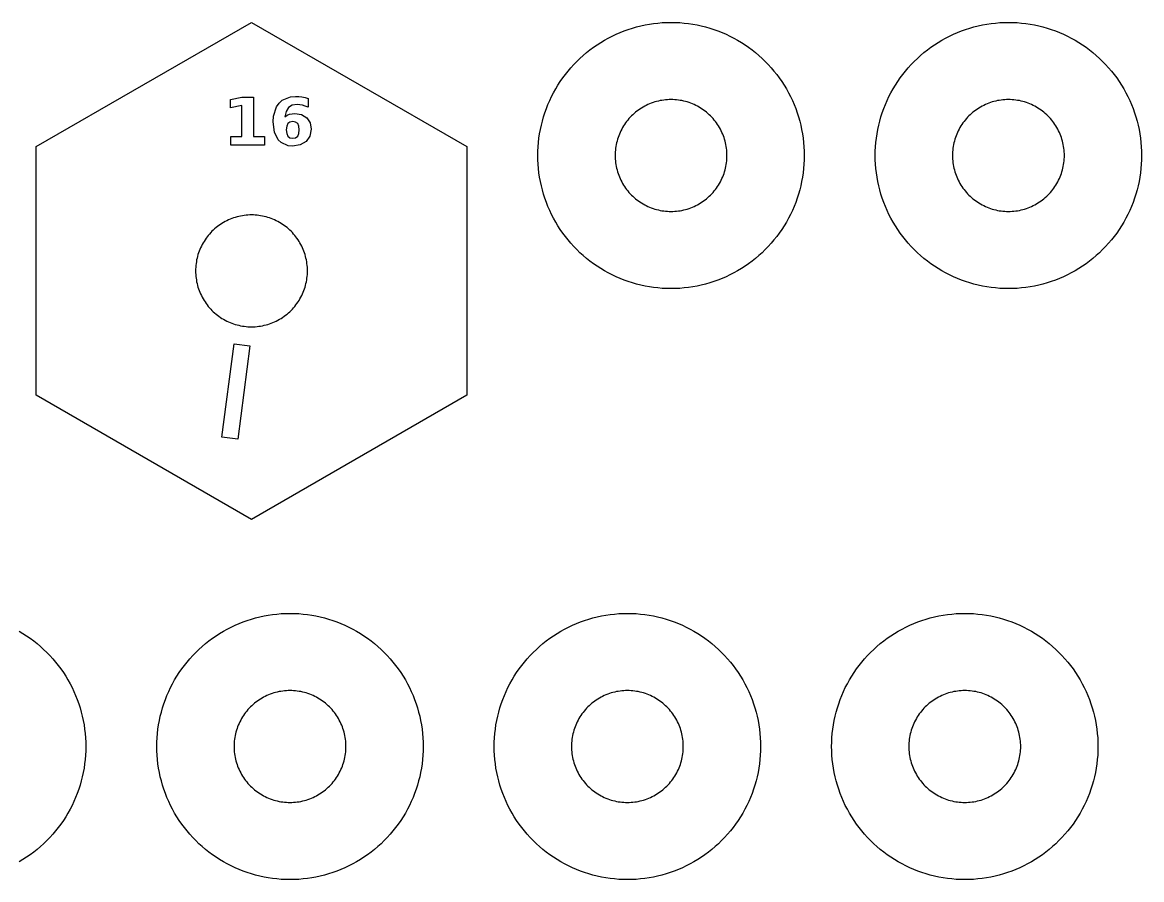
# Model space of a CAD drawing. Header units: millimetres. Extents: x 0 to 476, y 7 to 280.
# Drawn here: x 68.4 to 131.5, y 6.6 to 54.9 of the extents above; entities that cross this region are included whole.
import ezdxf

# ---------------------------------------------------------------- set-up
doc = ezdxf.new("R2010")
doc.units = ezdxf.units.MM
doc.layers.add('CUT', color=1, linetype='Continuous')
doc.layers.add('ENGRAVE', color=7, linetype='Continuous')

msp = doc.modelspace()

# ---------------------------------------------------------------- linework, layer by layer
at = {"layer": 'CUT'}
for points in [[(93.458, 47.933), (93.458, 33.933), (81.334, 26.933), (69.209, 33.933), (69.209, 47.933), (81.334, 54.933), (93.458, 47.933)], [(112.454, 47.188), (112.442, 46.943), (112.422, 46.698), (112.394, 46.454), (112.358, 46.212), (112.314, 45.97), (112.262, 45.73), (112.202, 45.492), (112.135, 45.256), (112.06, 45.023), (111.977, 44.791), (111.887, 44.563), (111.789, 44.338), (111.684, 44.116), (111.572, 43.898), (111.453, 43.683), (111.327, 43.473), (111.194, 43.267), (111.054, 43.065), (110.908, 42.868), (110.755, 42.675), (110.597, 42.488), (110.432, 42.306), (110.261, 42.13), (110.085, 41.959), (109.903, 41.795), (109.716, 41.636), (109.524, 41.483), (109.326, 41.337), (109.125, 41.197), (108.918, 41.064), (108.708, 40.938), (108.493, 40.819), (108.275, 40.707), (108.053, 40.602), (107.828, 40.504), (107.6, 40.414), (107.369, 40.331), (107.135, 40.256), (106.899, 40.189), (106.661, 40.129), (106.421, 40.077), (106.18, 40.034), (105.937, 39.997), (105.693, 39.969), (105.448, 39.949), (105.203, 39.937), (104.958, 39.933), (104.713, 39.937), (104.467, 39.949), (104.223, 39.969), (103.979, 39.997), (103.736, 40.034), (103.495, 40.077), (103.255, 40.129), (103.017, 40.189), (102.781, 40.256), (102.547, 40.331), (102.316, 40.414), (102.088, 40.504), (101.863, 40.602), (101.641, 40.707), (101.422, 40.819), (101.208, 40.938), (100.997, 41.064), (100.791, 41.197), (100.589, 41.337), (100.392, 41.483), (100.2, 41.636), (100.013, 41.795), (99.831, 41.959), (99.655, 42.13), (99.484, 42.306), (99.319, 42.488), (99.16, 42.675), (99.008, 42.868), (98.862, 43.065), (98.722, 43.267), (98.589, 43.473), (98.463, 43.683), (98.344, 43.898), (98.231, 44.116), (98.126, 44.338), (98.029, 44.563), (97.939, 44.791), (97.856, 45.023), (97.781, 45.256), (97.713, 45.492), (97.654, 45.73), (97.602, 45.97), (97.558, 46.212), (97.522, 46.454), (97.494, 46.698), (97.474, 46.943), (97.462, 47.188), (97.458, 47.433), (97.462, 47.679), (97.474, 47.924), (97.494, 48.168), (97.522, 48.412), (97.558, 48.655), (97.602, 48.897), (97.654, 49.136), (97.713, 49.374), (97.781, 49.61), (97.856, 49.844), (97.939, 50.075), (98.029, 50.303), (98.126, 50.529), (98.231, 50.75), (98.344, 50.969), (98.463, 51.183), (98.589, 51.394), (98.722, 51.6), (98.862, 51.802), (99.008, 51.999), (99.16, 52.191), (99.319, 52.378), (99.484, 52.56), (99.655, 52.737), (99.831, 52.907), (100.013, 53.072), (100.2, 53.231), (100.392, 53.383), (100.589, 53.53), (100.791, 53.669), (100.997, 53.802), (101.208, 53.929), (101.422, 54.048), (101.641, 54.16), (101.863, 54.265), (102.088, 54.362), (102.316, 54.453), (102.547, 54.535), (102.781, 54.61), (103.017, 54.678), (103.255, 54.737), (103.495, 54.789), (103.736, 54.833), (103.979, 54.869), (104.223, 54.897), (104.467, 54.917), (104.713, 54.929), (104.958, 54.933), (105.203, 54.929), (105.448, 54.917), (105.693, 54.897), (105.937, 54.869), (106.18, 54.833), (106.421, 54.789), (106.661, 54.737), (106.899, 54.678), (107.135, 54.61), (107.369, 54.535), (107.6, 54.453), (107.828, 54.362), (108.053, 54.265), (108.275, 54.16), (108.493, 54.048), (108.708, 53.929), (108.918, 53.802), (109.125, 53.669), (109.326, 53.53), (109.524, 53.383), (109.716, 53.231), (109.903, 53.072), (110.085, 52.907), (110.261, 52.737), (110.432, 52.56), (110.597, 52.378), (110.755, 52.191), (110.908, 51.999), (111.054, 51.802), (111.194, 51.6), (111.327, 51.394), (111.453, 51.183), (111.572, 50.969), (111.684, 50.75), (111.789, 50.529), (111.887, 50.303), (111.977, 50.075), (112.06, 49.844), (112.135, 49.61), (112.202, 49.374), (112.262, 49.136), (112.314, 48.897), (112.358, 48.655), (112.394, 48.412), (112.422, 48.168), (112.442, 47.924), (112.454, 47.679), (112.458, 47.433), (112.454, 47.188)], [(131.454, 47.188), (131.442, 46.943), (131.422, 46.698), (131.394, 46.454), (131.358, 46.212), (131.314, 45.97), (131.262, 45.73), (131.202, 45.492), (131.135, 45.256), (131.06, 45.023), (130.977, 44.791), (130.887, 44.563), (130.789, 44.338), (130.684, 44.116), (130.572, 43.898), (130.453, 43.683), (130.327, 43.473), (130.194, 43.267), (130.054, 43.065), (129.908, 42.868), (129.755, 42.675), (129.597, 42.488), (129.432, 42.306), (129.261, 42.13), (129.085, 41.959), (128.903, 41.795), (128.716, 41.636), (128.524, 41.483), (128.326, 41.337), (128.125, 41.197), (127.918, 41.064), (127.708, 40.938), (127.493, 40.819), (127.275, 40.707), (127.053, 40.602), (126.828, 40.504), (126.6, 40.414), (126.369, 40.331), (126.135, 40.256), (125.899, 40.189), (125.661, 40.129), (125.421, 40.077), (125.18, 40.034), (124.937, 39.997), (124.693, 39.969), (124.448, 39.949), (124.203, 39.937), (123.958, 39.933), (123.713, 39.937), (123.467, 39.949), (123.223, 39.969), (122.979, 39.997), (122.736, 40.034), (122.495, 40.077), (122.255, 40.129), (122.017, 40.189), (121.781, 40.256), (121.547, 40.331), (121.316, 40.414), (121.088, 40.504), (120.863, 40.602), (120.641, 40.707), (120.422, 40.819), (120.208, 40.938), (119.997, 41.064), (119.791, 41.197), (119.589, 41.337), (119.392, 41.483), (119.2, 41.636), (119.013, 41.795), (118.831, 41.959), (118.655, 42.13), (118.484, 42.306), (118.319, 42.488), (118.16, 42.675), (118.008, 42.868), (117.862, 43.065), (117.722, 43.267), (117.589, 43.473), (117.463, 43.683), (117.344, 43.898), (117.231, 44.116), (117.126, 44.338), (117.029, 44.563), (116.939, 44.791), (116.856, 45.023), (116.781, 45.256), (116.713, 45.492), (116.654, 45.73), (116.602, 45.97), (116.558, 46.212), (116.522, 46.454), (116.494, 46.698), (116.474, 46.943), (116.462, 47.188), (116.458, 47.433), (116.462, 47.679), (116.474, 47.924), (116.494, 48.168), (116.522, 48.412), (116.558, 48.655), (116.602, 48.897), (116.654, 49.136), (116.713, 49.374), (116.781, 49.61), (116.856, 49.844), (116.939, 50.075), (117.029, 50.303), (117.126, 50.529), (117.231, 50.75), (117.344, 50.969), (117.463, 51.183), (117.589, 51.394), (117.722, 51.6), (117.862, 51.802), (118.008, 51.999), (118.16, 52.191), (118.319, 52.378), (118.484, 52.56), (118.655, 52.737), (118.831, 52.907), (119.013, 53.072), (119.2, 53.231), (119.392, 53.383), (119.589, 53.53), (119.791, 53.669), (119.997, 53.802), (120.208, 53.929), (120.422, 54.048), (120.641, 54.16), (120.863, 54.265), (121.088, 54.362), (121.316, 54.453), (121.547, 54.535), (121.781, 54.61), (122.017, 54.678), (122.255, 54.737), (122.495, 54.789), (122.736, 54.833), (122.979, 54.869), (123.223, 54.897), (123.467, 54.917), (123.713, 54.929), (123.958, 54.933), (124.203, 54.929), (124.448, 54.917), (124.693, 54.897), (124.937, 54.869), (125.18, 54.833), (125.421, 54.789), (125.661, 54.737), (125.899, 54.678), (126.135, 54.61), (126.369, 54.535), (126.6, 54.453), (126.828, 54.362), (127.053, 54.265), (127.275, 54.16), (127.493, 54.048), (127.708, 53.929), (127.918, 53.802), (128.125, 53.669), (128.326, 53.53), (128.524, 53.383), (128.716, 53.231), (128.903, 53.072), (129.085, 52.907), (129.261, 52.737), (129.432, 52.56), (129.597, 52.378), (129.755, 52.191), (129.908, 51.999), (130.054, 51.802), (130.194, 51.6), (130.327, 51.394), (130.453, 51.183), (130.572, 50.969), (130.684, 50.75), (130.789, 50.529), (130.887, 50.303), (130.977, 50.075), (131.06, 49.844), (131.135, 49.61), (131.202, 49.374), (131.262, 49.136), (131.314, 48.897), (131.358, 48.655), (131.394, 48.412), (131.422, 48.168), (131.442, 47.924), (131.454, 47.679), (131.458, 47.433), (131.454, 47.188)], [(108.106, 47.536), (108.101, 47.639), (108.093, 47.742), (108.081, 47.844), (108.066, 47.946), (108.047, 48.048), (108.026, 48.149), (108.001, 48.249), (107.972, 48.348), (107.941, 48.446), (107.906, 48.543), (107.868, 48.639), (107.827, 48.733), (107.783, 48.827), (107.736, 48.918), (107.686, 49.008), (107.633, 49.097), (107.577, 49.183), (107.518, 49.268), (107.457, 49.351), (107.393, 49.432), (107.326, 49.51), (107.257, 49.587), (107.185, 49.661), (107.111, 49.732), (107.035, 49.802), (106.956, 49.868), (106.876, 49.932), (106.793, 49.994), (106.708, 50.052), (106.621, 50.108), (106.533, 50.161), (106.443, 50.211), (106.351, 50.258), (106.258, 50.303), (106.163, 50.344), (106.068, 50.381), (105.97, 50.416), (105.872, 50.448), (105.773, 50.476), (105.673, 50.501), (105.572, 50.523), (105.471, 50.541), (105.369, 50.556), (105.267, 50.568), (105.164, 50.577), (105.061, 50.582), (104.958, 50.583), (104.855, 50.582), (104.752, 50.577), (104.649, 50.568), (104.547, 50.556), (104.445, 50.541), (104.343, 50.523), (104.243, 50.501), (104.143, 50.476), (104.044, 50.448), (103.945, 50.416), (103.848, 50.381), (103.752, 50.344), (103.658, 50.303), (103.565, 50.258), (103.473, 50.211), (103.383, 50.161), (103.294, 50.108), (103.208, 50.052), (103.123, 49.994), (103.04, 49.932), (102.96, 49.868), (102.881, 49.802), (102.805, 49.732), (102.731, 49.661), (102.659, 49.587), (102.59, 49.51), (102.523, 49.432), (102.459, 49.351), (102.397, 49.268), (102.339, 49.183), (102.283, 49.097), (102.23, 49.008), (102.18, 48.918), (102.133, 48.827), (102.089, 48.733), (102.048, 48.639), (102.01, 48.543), (101.975, 48.446), (101.944, 48.348), (101.915, 48.249), (101.89, 48.149), (101.868, 48.048), (101.85, 47.946), (101.835, 47.844), (101.823, 47.742), (101.815, 47.639), (101.81, 47.536), (101.808, 47.433), (101.81, 47.33), (101.815, 47.227), (101.823, 47.125), (101.835, 47.022), (101.85, 46.92), (101.868, 46.819), (101.89, 46.718), (101.915, 46.618), (101.944, 46.519), (101.975, 46.421), (102.01, 46.324), (102.048, 46.228), (102.089, 46.133), (102.133, 46.04), (102.18, 45.948), (102.23, 45.858), (102.283, 45.77), (102.339, 45.683), (102.397, 45.599), (102.459, 45.516), (102.523, 45.435), (102.59, 45.356), (102.659, 45.28), (102.731, 45.206), (102.805, 45.134), (102.881, 45.065), (102.96, 44.998), (103.04, 44.934), (103.123, 44.873), (103.208, 44.814), (103.294, 44.758), (103.383, 44.705), (103.473, 44.655), (103.565, 44.608), (103.658, 44.564), (103.752, 44.523), (103.848, 44.485), (103.945, 44.451), (104.044, 44.419), (104.143, 44.391), (104.243, 44.366), (104.343, 44.344), (104.445, 44.325), (104.547, 44.31), (104.649, 44.299), (104.752, 44.29), (104.855, 44.285), (104.958, 44.283), (105.061, 44.285), (105.164, 44.29), (105.267, 44.299), (105.369, 44.31), (105.471, 44.325), (105.572, 44.344), (105.673, 44.366), (105.773, 44.391), (105.872, 44.419), (105.97, 44.451), (106.068, 44.485), (106.163, 44.523), (106.258, 44.564), (106.351, 44.608), (106.443, 44.655), (106.533, 44.705), (106.621, 44.758), (106.708, 44.814), (106.793, 44.873), (106.876, 44.934), (106.956, 44.998), (107.035, 45.065), (107.111, 45.134), (107.185, 45.206), (107.257, 45.28), (107.326, 45.356), (107.393, 45.435), (107.457, 45.516), (107.518, 45.599), (107.577, 45.683), (107.633, 45.77), (107.686, 45.858), (107.736, 45.948), (107.783, 46.04), (107.827, 46.133), (107.868, 46.228), (107.906, 46.324), (107.941, 46.421), (107.972, 46.519), (108.001, 46.618), (108.026, 46.718), (108.047, 46.819), (108.066, 46.92), (108.081, 47.022), (108.093, 47.125), (108.101, 47.227), (108.106, 47.33), (108.108, 47.433), (108.106, 47.536)], [(127.106, 47.536), (127.101, 47.639), (127.093, 47.742), (127.081, 47.844), (127.066, 47.946), (127.047, 48.048), (127.026, 48.149), (127.001, 48.249), (126.972, 48.348), (126.941, 48.446), (126.906, 48.543), (126.868, 48.639), (126.827, 48.733), (126.783, 48.827), (126.736, 48.918), (126.686, 49.008), (126.633, 49.097), (126.577, 49.183), (126.518, 49.268), (126.457, 49.351), (126.393, 49.432), (126.326, 49.51), (126.257, 49.587), (126.185, 49.661), (126.111, 49.732), (126.035, 49.802), (125.956, 49.868), (125.876, 49.932), (125.793, 49.994), (125.708, 50.052), (125.621, 50.108), (125.533, 50.161), (125.443, 50.211), (125.351, 50.258), (125.258, 50.303), (125.163, 50.344), (125.068, 50.381), (124.97, 50.416), (124.872, 50.448), (124.773, 50.476), (124.673, 50.501), (124.572, 50.523), (124.471, 50.541), (124.369, 50.556), (124.267, 50.568), (124.164, 50.577), (124.061, 50.582), (123.958, 50.583), (123.855, 50.582), (123.752, 50.577), (123.649, 50.568), (123.547, 50.556), (123.445, 50.541), (123.343, 50.523), (123.243, 50.501), (123.143, 50.476), (123.044, 50.448), (122.945, 50.416), (122.848, 50.381), (122.752, 50.344), (122.658, 50.303), (122.565, 50.258), (122.473, 50.211), (122.383, 50.161), (122.294, 50.108), (122.208, 50.052), (122.123, 49.994), (122.04, 49.932), (121.96, 49.868), (121.881, 49.802), (121.805, 49.732), (121.731, 49.661), (121.659, 49.587), (121.59, 49.51), (121.523, 49.432), (121.459, 49.351), (121.397, 49.268), (121.339, 49.183), (121.283, 49.097), (121.23, 49.008), (121.18, 48.918), (121.133, 48.827), (121.089, 48.733), (121.048, 48.639), (121.01, 48.543), (120.975, 48.446), (120.944, 48.348), (120.915, 48.249), (120.89, 48.149), (120.868, 48.048), (120.85, 47.946), (120.835, 47.844), (120.823, 47.742), (120.815, 47.639), (120.81, 47.536), (120.808, 47.433), (120.81, 47.33), (120.815, 47.227), (120.823, 47.125), (120.835, 47.022), (120.85, 46.92), (120.868, 46.819), (120.89, 46.718), (120.915, 46.618), (120.944, 46.519), (120.975, 46.421), (121.01, 46.324), (121.048, 46.228), (121.089, 46.133), (121.133, 46.04), (121.18, 45.948), (121.23, 45.858), (121.283, 45.77), (121.339, 45.683), (121.397, 45.599), (121.459, 45.516), (121.523, 45.435), (121.59, 45.356), (121.659, 45.28), (121.731, 45.206), (121.805, 45.134), (121.881, 45.065), (121.96, 44.998), (122.04, 44.934), (122.123, 44.873), (122.208, 44.814), (122.294, 44.758), (122.383, 44.705), (122.473, 44.655), (122.565, 44.608), (122.658, 44.564), (122.752, 44.523), (122.848, 44.485), (122.945, 44.451), (123.044, 44.419), (123.143, 44.391), (123.243, 44.366), (123.343, 44.344), (123.445, 44.325), (123.547, 44.31), (123.649, 44.299), (123.752, 44.29), (123.855, 44.285), (123.958, 44.283), (124.061, 44.285), (124.164, 44.29), (124.267, 44.299), (124.369, 44.31), (124.471, 44.325), (124.572, 44.344), (124.673, 44.366), (124.773, 44.391), (124.872, 44.419), (124.97, 44.451), (125.068, 44.485), (125.163, 44.523), (125.258, 44.564), (125.351, 44.608), (125.443, 44.655), (125.533, 44.705), (125.621, 44.758), (125.708, 44.814), (125.793, 44.873), (125.876, 44.934), (125.956, 44.998), (126.035, 45.065), (126.111, 45.134), (126.185, 45.206), (126.257, 45.28), (126.326, 45.356), (126.393, 45.435), (126.457, 45.516), (126.518, 45.599), (126.577, 45.683), (126.633, 45.77), (126.686, 45.858), (126.736, 45.948), (126.783, 46.04), (126.827, 46.133), (126.868, 46.228), (126.906, 46.324), (126.941, 46.421), (126.972, 46.519), (127.001, 46.618), (127.026, 46.718), (127.047, 46.819), (127.066, 46.92), (127.081, 47.022), (127.093, 47.125), (127.101, 47.227), (127.106, 47.33), (127.108, 47.433), (127.106, 47.536)], [(84.482, 41.036), (84.477, 41.139), (84.468, 41.242), (84.457, 41.344), (84.441, 41.446), (84.423, 41.548), (84.401, 41.649), (84.376, 41.749), (84.348, 41.848), (84.316, 41.946), (84.282, 42.043), (84.244, 42.139), (84.203, 42.233), (84.159, 42.327), (84.112, 42.418), (84.062, 42.508), (84.009, 42.597), (83.953, 42.683), (83.894, 42.768), (83.833, 42.851), (83.769, 42.932), (83.702, 43.01), (83.633, 43.087), (83.561, 43.161), (83.487, 43.232), (83.41, 43.302), (83.332, 43.368), (83.251, 43.432), (83.168, 43.494), (83.084, 43.552), (82.997, 43.608), (82.909, 43.661), (82.818, 43.711), (82.727, 43.758), (82.634, 43.803), (82.539, 43.844), (82.443, 43.881), (82.346, 43.916), (82.248, 43.948), (82.149, 43.976), (82.049, 44.001), (81.948, 44.023), (81.847, 44.041), (81.745, 44.056), (81.642, 44.068), (81.54, 44.077), (81.437, 44.082), (81.334, 44.083), (81.23, 44.082), (81.128, 44.077), (81.025, 44.068), (80.922, 44.056), (80.82, 44.041), (80.719, 44.023), (80.618, 44.001), (80.518, 43.976), (80.419, 43.948), (80.321, 43.916), (80.224, 43.881), (80.128, 43.844), (80.034, 43.803), (79.94, 43.758), (79.849, 43.711), (79.759, 43.661), (79.67, 43.608), (79.584, 43.552), (79.499, 43.494), (79.416, 43.432), (79.335, 43.368), (79.257, 43.302), (79.18, 43.232), (79.106, 43.161), (79.034, 43.087), (78.965, 43.01), (78.899, 42.932), (78.834, 42.851), (78.773, 42.768), (78.714, 42.683), (78.659, 42.597), (78.606, 42.508), (78.556, 42.418), (78.508, 42.327), (78.464, 42.233), (78.423, 42.139), (78.385, 42.043), (78.351, 41.946), (78.319, 41.848), (78.291, 41.749), (78.266, 41.649), (78.244, 41.548), (78.226, 41.446), (78.211, 41.344), (78.199, 41.242), (78.19, 41.139), (78.185, 41.036), (78.184, 40.933), (78.185, 40.83), (78.19, 40.727), (78.199, 40.625), (78.211, 40.522), (78.226, 40.42), (78.244, 40.319), (78.266, 40.218), (78.291, 40.118), (78.319, 40.019), (78.351, 39.921), (78.385, 39.824), (78.423, 39.728), (78.464, 39.633), (78.508, 39.54), (78.556, 39.448), (78.606, 39.358), (78.659, 39.27), (78.714, 39.183), (78.773, 39.099), (78.834, 39.016), (78.899, 38.935), (78.965, 38.856), (79.034, 38.78), (79.106, 38.706), (79.18, 38.634), (79.257, 38.565), (79.335, 38.498), (79.416, 38.434), (79.499, 38.373), (79.584, 38.314), (79.67, 38.258), (79.759, 38.205), (79.849, 38.155), (79.94, 38.108), (80.034, 38.064), (80.128, 38.023), (80.224, 37.985), (80.321, 37.951), (80.419, 37.919), (80.518, 37.891), (80.618, 37.866), (80.719, 37.844), (80.82, 37.825), (80.922, 37.81), (81.025, 37.799), (81.128, 37.79), (81.23, 37.785), (81.334, 37.783), (81.437, 37.785), (81.54, 37.79), (81.642, 37.799), (81.745, 37.81), (81.847, 37.825), (81.948, 37.844), (82.049, 37.866), (82.149, 37.891), (82.248, 37.919), (82.346, 37.951), (82.443, 37.985), (82.539, 38.023), (82.634, 38.064), (82.727, 38.108), (82.818, 38.155), (82.909, 38.205), (82.997, 38.258), (83.084, 38.314), (83.168, 38.373), (83.251, 38.434), (83.332, 38.498), (83.41, 38.565), (83.487, 38.634), (83.561, 38.706), (83.633, 38.78), (83.702, 38.856), (83.769, 38.935), (83.833, 39.016), (83.894, 39.099), (83.953, 39.183), (84.009, 39.27), (84.062, 39.358), (84.112, 39.448), (84.159, 39.54), (84.203, 39.633), (84.244, 39.728), (84.282, 39.824), (84.316, 39.921), (84.348, 40.019), (84.376, 40.118), (84.401, 40.218), (84.423, 40.319), (84.441, 40.42), (84.457, 40.522), (84.468, 40.625), (84.477, 40.727), (84.482, 40.83), (84.484, 40.933), (84.482, 41.036)], [(90.996, 13.892), (90.984, 13.647), (90.964, 13.402), (90.936, 13.158), (90.9, 12.916), (90.856, 12.674), (90.804, 12.434), (90.744, 12.196), (90.677, 11.96), (90.602, 11.726), (90.519, 11.495), (90.429, 11.267), (90.331, 11.042), (90.227, 10.82), (90.114, 10.602), (89.995, 10.387), (89.869, 10.177), (89.736, 9.97), (89.596, 9.769), (89.45, 9.572), (89.298, 9.379), (89.139, 9.192), (88.974, 9.01), (88.803, 8.834), (88.627, 8.663), (88.445, 8.498), (88.258, 8.34), (88.066, 8.187), (87.869, 8.041), (87.667, 7.901), (87.461, 7.768), (87.25, 7.642), (87.035, 7.523), (86.817, 7.411), (86.595, 7.306), (86.37, 7.208), (86.142, 7.118), (85.911, 7.035), (85.677, 6.96), (85.441, 6.893), (85.203, 6.833), (84.963, 6.781), (84.722, 6.737), (84.479, 6.701), (84.235, 6.673), (83.991, 6.653), (83.745, 6.641), (83.5, 6.637), (83.255, 6.641), (83.009, 6.653), (82.765, 6.673), (82.521, 6.701), (82.278, 6.737), (82.037, 6.781), (81.797, 6.833), (81.559, 6.893), (81.323, 6.96), (81.089, 7.035), (80.858, 7.118), (80.63, 7.208), (80.405, 7.306), (80.183, 7.411), (79.965, 7.523), (79.75, 7.642), (79.539, 7.768), (79.333, 7.901), (79.131, 8.041), (78.934, 8.187), (78.742, 8.34), (78.555, 8.498), (78.373, 8.663), (78.197, 8.834), (78.026, 9.01), (77.861, 9.192), (77.702, 9.379), (77.55, 9.572), (77.404, 9.769), (77.264, 9.97), (77.131, 10.177), (77.005, 10.387), (76.886, 10.602), (76.773, 10.82), (76.669, 11.042), (76.571, 11.267), (76.481, 11.495), (76.398, 11.726), (76.323, 11.96), (76.256, 12.196), (76.196, 12.434), (76.144, 12.674), (76.1, 12.916), (76.064, 13.158), (76.036, 13.402), (76.016, 13.647), (76.004, 13.892), (76, 14.137), (76.004, 14.383), (76.016, 14.628), (76.036, 14.872), (76.064, 15.116), (76.1, 15.359), (76.144, 15.6), (76.196, 15.84), (76.256, 16.078), (76.323, 16.314), (76.398, 16.548), (76.481, 16.779), (76.571, 17.007), (76.669, 17.233), (76.773, 17.454), (76.886, 17.673), (77.005, 17.887), (77.131, 18.098), (77.264, 18.304), (77.404, 18.506), (77.55, 18.703), (77.702, 18.895), (77.861, 19.082), (78.026, 19.264), (78.197, 19.441), (78.373, 19.611), (78.555, 19.776), (78.742, 19.935), (78.934, 20.087), (79.131, 20.234), (79.333, 20.373), (79.539, 20.506), (79.75, 20.632), (79.965, 20.752), (80.183, 20.864), (80.405, 20.969), (80.63, 21.066), (80.858, 21.157), (81.089, 21.239), (81.323, 21.314), (81.559, 21.382), (81.797, 21.441), (82.037, 21.493), (82.278, 21.537), (82.521, 21.573), (82.765, 21.601), (83.009, 21.621), (83.255, 21.633), (83.5, 21.637), (83.745, 21.633), (83.991, 21.621), (84.235, 21.601), (84.479, 21.573), (84.722, 21.537), (84.963, 21.493), (85.203, 21.441), (85.441, 21.382), (85.677, 21.314), (85.911, 21.239), (86.142, 21.157), (86.37, 21.066), (86.595, 20.969), (86.817, 20.864), (87.035, 20.752), (87.25, 20.632), (87.461, 20.506), (87.667, 20.373), (87.869, 20.234), (88.066, 20.087), (88.258, 19.935), (88.445, 19.776), (88.627, 19.611), (88.803, 19.441), (88.974, 19.264), (89.139, 19.082), (89.298, 18.895), (89.45, 18.703), (89.596, 18.506), (89.736, 18.304), (89.869, 18.098), (89.995, 17.887), (90.114, 17.673), (90.227, 17.454), (90.331, 17.233), (90.429, 17.007), (90.519, 16.779), (90.602, 16.548), (90.677, 16.314), (90.744, 16.078), (90.804, 15.84), (90.856, 15.6), (90.9, 15.359), (90.936, 15.116), (90.964, 14.872), (90.984, 14.628), (90.996, 14.383), (91, 14.137), (90.996, 13.892)], [(109.996, 13.892), (109.984, 13.647), (109.964, 13.402), (109.936, 13.158), (109.9, 12.916), (109.856, 12.674), (109.804, 12.434), (109.744, 12.196), (109.677, 11.96), (109.602, 11.726), (109.519, 11.495), (109.429, 11.267), (109.331, 11.042), (109.227, 10.82), (109.114, 10.602), (108.995, 10.387), (108.869, 10.177), (108.736, 9.97), (108.596, 9.769), (108.45, 9.572), (108.298, 9.379), (108.139, 9.192), (107.974, 9.01), (107.803, 8.834), (107.627, 8.663), (107.445, 8.498), (107.258, 8.34), (107.066, 8.187), (106.869, 8.041), (106.667, 7.901), (106.461, 7.768), (106.25, 7.642), (106.035, 7.523), (105.817, 7.411), (105.595, 7.306), (105.37, 7.208), (105.142, 7.118), (104.911, 7.035), (104.677, 6.96), (104.441, 6.893), (104.203, 6.833), (103.963, 6.781), (103.722, 6.737), (103.479, 6.701), (103.235, 6.673), (102.991, 6.653), (102.745, 6.641), (102.5, 6.637), (102.255, 6.641), (102.009, 6.653), (101.765, 6.673), (101.521, 6.701), (101.278, 6.737), (101.037, 6.781), (100.797, 6.833), (100.559, 6.893), (100.323, 6.96), (100.089, 7.035), (99.858, 7.118), (99.63, 7.208), (99.405, 7.306), (99.183, 7.411), (98.965, 7.523), (98.75, 7.642), (98.539, 7.768), (98.333, 7.901), (98.131, 8.041), (97.934, 8.187), (97.742, 8.34), (97.555, 8.498), (97.373, 8.663), (97.197, 8.834), (97.026, 9.01), (96.861, 9.192), (96.702, 9.379), (96.55, 9.572), (96.404, 9.769), (96.264, 9.97), (96.131, 10.177), (96.005, 10.387), (95.886, 10.602), (95.773, 10.82), (95.669, 11.042), (95.571, 11.267), (95.481, 11.495), (95.398, 11.726), (95.323, 11.96), (95.256, 12.196), (95.196, 12.434), (95.144, 12.674), (95.1, 12.916), (95.064, 13.158), (95.036, 13.402), (95.016, 13.647), (95.004, 13.892), (95, 14.137), (95.004, 14.383), (95.016, 14.628), (95.036, 14.872), (95.064, 15.116), (95.1, 15.359), (95.144, 15.6), (95.196, 15.84), (95.256, 16.078), (95.323, 16.314), (95.398, 16.548), (95.481, 16.779), (95.571, 17.007), (95.669, 17.233), (95.773, 17.454), (95.886, 17.673), (96.005, 17.887), (96.131, 18.098), (96.264, 18.304), (96.404, 18.506), (96.55, 18.703), (96.702, 18.895), (96.861, 19.082), (97.026, 19.264), (97.197, 19.441), (97.373, 19.611), (97.555, 19.776), (97.742, 19.935), (97.934, 20.087), (98.131, 20.234), (98.333, 20.373), (98.539, 20.506), (98.75, 20.632), (98.965, 20.752), (99.183, 20.864), (99.405, 20.969), (99.63, 21.066), (99.858, 21.157), (100.089, 21.239), (100.323, 21.314), (100.559, 21.382), (100.797, 21.441), (101.037, 21.493), (101.278, 21.537), (101.521, 21.573), (101.765, 21.601), (102.009, 21.621), (102.255, 21.633), (102.5, 21.637), (102.745, 21.633), (102.991, 21.621), (103.235, 21.601), (103.479, 21.573), (103.722, 21.537), (103.963, 21.493), (104.203, 21.441), (104.441, 21.382), (104.677, 21.314), (104.911, 21.239), (105.142, 21.157), (105.37, 21.066), (105.595, 20.969), (105.817, 20.864), (106.035, 20.752), (106.25, 20.632), (106.461, 20.506), (106.667, 20.373), (106.869, 20.234), (107.066, 20.087), (107.258, 19.935), (107.445, 19.776), (107.627, 19.611), (107.803, 19.441), (107.974, 19.264), (108.139, 19.082), (108.298, 18.895), (108.45, 18.703), (108.596, 18.506), (108.736, 18.304), (108.869, 18.098), (108.995, 17.887), (109.114, 17.673), (109.227, 17.454), (109.331, 17.233), (109.429, 17.007), (109.519, 16.779), (109.602, 16.548), (109.677, 16.314), (109.744, 16.078), (109.804, 15.84), (109.856, 15.6), (109.9, 15.359), (109.936, 15.116), (109.964, 14.872), (109.984, 14.628), (109.996, 14.383), (110, 14.137), (109.996, 13.892)], [(128.996, 13.892), (128.984, 13.647), (128.964, 13.402), (128.936, 13.158), (128.9, 12.916), (128.856, 12.674), (128.804, 12.434), (128.744, 12.196), (128.677, 11.96), (128.602, 11.726), (128.519, 11.495), (128.429, 11.267), (128.331, 11.042), (128.227, 10.82), (128.114, 10.602), (127.995, 10.387), (127.869, 10.177), (127.736, 9.97), (127.596, 9.769), (127.45, 9.572), (127.298, 9.379), (127.139, 9.192), (126.974, 9.01), (126.803, 8.834), (126.627, 8.663), (126.445, 8.498), (126.258, 8.34), (126.066, 8.187), (125.869, 8.041), (125.667, 7.901), (125.461, 7.768), (125.25, 7.642), (125.035, 7.523), (124.817, 7.411), (124.595, 7.306), (124.37, 7.208), (124.142, 7.118), (123.911, 7.035), (123.677, 6.96), (123.441, 6.893), (123.203, 6.833), (122.963, 6.781), (122.722, 6.737), (122.479, 6.701), (122.235, 6.673), (121.991, 6.653), (121.745, 6.641), (121.5, 6.637), (121.255, 6.641), (121.009, 6.653), (120.765, 6.673), (120.521, 6.701), (120.278, 6.737), (120.037, 6.781), (119.797, 6.833), (119.559, 6.893), (119.323, 6.96), (119.089, 7.035), (118.858, 7.118), (118.63, 7.208), (118.405, 7.306), (118.183, 7.411), (117.965, 7.523), (117.75, 7.642), (117.539, 7.768), (117.333, 7.901), (117.131, 8.041), (116.934, 8.187), (116.742, 8.34), (116.555, 8.498), (116.373, 8.663), (116.197, 8.834), (116.026, 9.01), (115.861, 9.192), (115.702, 9.379), (115.55, 9.572), (115.404, 9.769), (115.264, 9.97), (115.131, 10.177), (115.005, 10.387), (114.886, 10.602), (114.773, 10.82), (114.669, 11.042), (114.571, 11.267), (114.481, 11.495), (114.398, 11.726), (114.323, 11.96), (114.256, 12.196), (114.196, 12.434), (114.144, 12.674), (114.1, 12.916), (114.064, 13.158), (114.036, 13.402), (114.016, 13.647), (114.004, 13.892), (114, 14.137), (114.004, 14.383), (114.016, 14.628), (114.036, 14.872), (114.064, 15.116), (114.1, 15.359), (114.144, 15.6), (114.196, 15.84), (114.256, 16.078), (114.323, 16.314), (114.398, 16.548), (114.481, 16.779), (114.571, 17.007), (114.669, 17.233), (114.773, 17.454), (114.886, 17.673), (115.005, 17.887), (115.131, 18.098), (115.264, 18.304), (115.404, 18.506), (115.55, 18.703), (115.702, 18.895), (115.861, 19.082), (116.026, 19.264), (116.197, 19.441), (116.373, 19.611), (116.555, 19.776), (116.742, 19.935), (116.934, 20.087), (117.131, 20.234), (117.333, 20.373), (117.539, 20.506), (117.75, 20.632), (117.965, 20.752), (118.183, 20.864), (118.405, 20.969), (118.63, 21.066), (118.858, 21.157), (119.089, 21.239), (119.323, 21.314), (119.559, 21.382), (119.797, 21.441), (120.037, 21.493), (120.278, 21.537), (120.521, 21.573), (120.765, 21.601), (121.009, 21.621), (121.255, 21.633), (121.5, 21.637), (121.745, 21.633), (121.991, 21.621), (122.235, 21.601), (122.479, 21.573), (122.722, 21.537), (122.963, 21.493), (123.203, 21.441), (123.441, 21.382), (123.677, 21.314), (123.911, 21.239), (124.142, 21.157), (124.37, 21.066), (124.595, 20.969), (124.817, 20.864), (125.035, 20.752), (125.25, 20.632), (125.461, 20.506), (125.667, 20.373), (125.869, 20.234), (126.066, 20.087), (126.258, 19.935), (126.445, 19.776), (126.627, 19.611), (126.803, 19.441), (126.974, 19.264), (127.139, 19.082), (127.298, 18.895), (127.45, 18.703), (127.596, 18.506), (127.736, 18.304), (127.869, 18.098), (127.995, 17.887), (128.114, 17.673), (128.227, 17.454), (128.331, 17.233), (128.429, 17.007), (128.519, 16.779), (128.602, 16.548), (128.677, 16.314), (128.744, 16.078), (128.804, 15.84), (128.856, 15.6), (128.9, 15.359), (128.936, 15.116), (128.964, 14.872), (128.984, 14.628), (128.996, 14.383), (129, 14.137), (128.996, 13.892)], [(86.648, 14.24), (86.643, 14.343), (86.635, 14.446), (86.623, 14.548), (86.608, 14.65), (86.589, 14.752), (86.568, 14.853), (86.543, 14.953), (86.514, 15.052), (86.483, 15.15), (86.448, 15.247), (86.41, 15.343), (86.369, 15.437), (86.325, 15.53), (86.278, 15.622), (86.228, 15.712), (86.175, 15.801), (86.119, 15.887), (86.06, 15.972), (85.999, 16.055), (85.935, 16.136), (85.868, 16.214), (85.799, 16.291), (85.727, 16.365), (85.653, 16.436), (85.577, 16.506), (85.498, 16.572), (85.418, 16.636), (85.335, 16.698), (85.25, 16.756), (85.163, 16.812), (85.075, 16.865), (84.985, 16.915), (84.893, 16.962), (84.8, 17.006), (84.705, 17.047), (84.61, 17.085), (84.513, 17.12), (84.414, 17.152), (84.315, 17.18), (84.215, 17.205), (84.115, 17.227), (84.013, 17.245), (83.911, 17.26), (83.809, 17.272), (83.706, 17.28), (83.603, 17.286), (83.5, 17.287), (83.397, 17.286), (83.294, 17.28), (83.191, 17.272), (83.089, 17.26), (82.987, 17.245), (82.885, 17.227), (82.785, 17.205), (82.685, 17.18), (82.586, 17.152), (82.487, 17.12), (82.39, 17.085), (82.295, 17.047), (82.2, 17.006), (82.107, 16.962), (82.015, 16.915), (81.925, 16.865), (81.837, 16.812), (81.75, 16.756), (81.665, 16.698), (81.582, 16.636), (81.502, 16.572), (81.423, 16.506), (81.347, 16.436), (81.273, 16.365), (81.201, 16.291), (81.132, 16.214), (81.065, 16.136), (81.001, 16.055), (80.94, 15.972), (80.881, 15.887), (80.825, 15.801), (80.772, 15.712), (80.722, 15.622), (80.675, 15.53), (80.631, 15.437), (80.59, 15.343), (80.552, 15.247), (80.517, 15.15), (80.486, 15.052), (80.457, 14.953), (80.432, 14.853), (80.411, 14.752), (80.392, 14.65), (80.377, 14.548), (80.365, 14.446), (80.357, 14.343), (80.352, 14.24), (80.35, 14.137), (80.352, 14.034), (80.357, 13.931), (80.365, 13.828), (80.377, 13.726), (80.392, 13.624), (80.411, 13.523), (80.432, 13.422), (80.457, 13.322), (80.486, 13.223), (80.517, 13.125), (80.552, 13.028), (80.59, 12.932), (80.631, 12.837), (80.675, 12.744), (80.722, 12.652), (80.772, 12.562), (80.825, 12.474), (80.881, 12.387), (80.94, 12.302), (81.001, 12.22), (81.065, 12.139), (81.132, 12.06), (81.201, 11.984), (81.273, 11.91), (81.347, 11.838), (81.423, 11.769), (81.502, 11.702), (81.582, 11.638), (81.665, 11.577), (81.75, 11.518), (81.837, 11.462), (81.925, 11.409), (82.015, 11.359), (82.107, 11.312), (82.2, 11.268), (82.295, 11.227), (82.39, 11.189), (82.487, 11.154), (82.586, 11.123), (82.685, 11.095), (82.785, 11.07), (82.885, 11.048), (82.987, 11.029), (83.089, 11.014), (83.191, 11.002), (83.294, 10.994), (83.397, 10.989), (83.5, 10.987), (83.603, 10.989), (83.706, 10.994), (83.809, 11.002), (83.911, 11.014), (84.013, 11.029), (84.115, 11.048), (84.215, 11.07), (84.315, 11.095), (84.414, 11.123), (84.513, 11.154), (84.61, 11.189), (84.705, 11.227), (84.8, 11.268), (84.893, 11.312), (84.985, 11.359), (85.075, 11.409), (85.163, 11.462), (85.25, 11.518), (85.335, 11.577), (85.418, 11.638), (85.498, 11.702), (85.577, 11.769), (85.653, 11.838), (85.727, 11.91), (85.799, 11.984), (85.868, 12.06), (85.935, 12.139), (85.999, 12.22), (86.06, 12.302), (86.119, 12.387), (86.175, 12.474), (86.228, 12.562), (86.278, 12.652), (86.325, 12.744), (86.369, 12.837), (86.41, 12.932), (86.448, 13.028), (86.483, 13.125), (86.514, 13.223), (86.543, 13.322), (86.568, 13.422), (86.589, 13.523), (86.608, 13.624), (86.623, 13.726), (86.635, 13.828), (86.643, 13.931), (86.648, 14.034), (86.65, 14.137), (86.648, 14.24)], [(105.648, 14.24), (105.643, 14.343), (105.635, 14.446), (105.623, 14.548), (105.608, 14.65), (105.589, 14.752), (105.568, 14.853), (105.543, 14.953), (105.514, 15.052), (105.483, 15.15), (105.448, 15.247), (105.41, 15.343), (105.369, 15.437), (105.325, 15.53), (105.278, 15.622), (105.228, 15.712), (105.175, 15.801), (105.119, 15.887), (105.06, 15.972), (104.999, 16.055), (104.935, 16.136), (104.868, 16.214), (104.799, 16.291), (104.727, 16.365), (104.653, 16.436), (104.577, 16.506), (104.498, 16.572), (104.418, 16.636), (104.335, 16.698), (104.25, 16.756), (104.163, 16.812), (104.075, 16.865), (103.985, 16.915), (103.893, 16.962), (103.8, 17.006), (103.705, 17.047), (103.61, 17.085), (103.513, 17.12), (103.414, 17.152), (103.315, 17.18), (103.215, 17.205), (103.115, 17.227), (103.013, 17.245), (102.911, 17.26), (102.809, 17.272), (102.706, 17.28), (102.603, 17.286), (102.5, 17.287), (102.397, 17.286), (102.294, 17.28), (102.191, 17.272), (102.089, 17.26), (101.987, 17.245), (101.885, 17.227), (101.785, 17.205), (101.685, 17.18), (101.586, 17.152), (101.487, 17.12), (101.39, 17.085), (101.295, 17.047), (101.2, 17.006), (101.107, 16.962), (101.015, 16.915), (100.925, 16.865), (100.837, 16.812), (100.75, 16.756), (100.665, 16.698), (100.582, 16.636), (100.502, 16.572), (100.423, 16.506), (100.347, 16.436), (100.273, 16.365), (100.201, 16.291), (100.132, 16.214), (100.065, 16.136), (100.001, 16.055), (99.94, 15.972), (99.881, 15.887), (99.825, 15.801), (99.772, 15.712), (99.722, 15.622), (99.675, 15.53), (99.631, 15.437), (99.59, 15.343), (99.552, 15.247), (99.517, 15.15), (99.486, 15.052), (99.457, 14.953), (99.432, 14.853), (99.411, 14.752), (99.392, 14.65), (99.377, 14.548), (99.365, 14.446), (99.357, 14.343), (99.352, 14.24), (99.35, 14.137), (99.352, 14.034), (99.357, 13.931), (99.365, 13.828), (99.377, 13.726), (99.392, 13.624), (99.411, 13.523), (99.432, 13.422), (99.457, 13.322), (99.486, 13.223), (99.517, 13.125), (99.552, 13.028), (99.59, 12.932), (99.631, 12.837), (99.675, 12.744), (99.722, 12.652), (99.772, 12.562), (99.825, 12.474), (99.881, 12.387), (99.94, 12.302), (100.001, 12.22), (100.065, 12.139), (100.132, 12.06), (100.201, 11.984), (100.273, 11.91), (100.347, 11.838), (100.423, 11.769), (100.502, 11.702), (100.582, 11.638), (100.665, 11.577), (100.75, 11.518), (100.837, 11.462), (100.925, 11.409), (101.015, 11.359), (101.107, 11.312), (101.2, 11.268), (101.295, 11.227), (101.39, 11.189), (101.487, 11.154), (101.586, 11.123), (101.685, 11.095), (101.785, 11.07), (101.885, 11.048), (101.987, 11.029), (102.089, 11.014), (102.191, 11.002), (102.294, 10.994), (102.397, 10.989), (102.5, 10.987), (102.603, 10.989), (102.706, 10.994), (102.809, 11.002), (102.911, 11.014), (103.013, 11.029), (103.115, 11.048), (103.215, 11.07), (103.315, 11.095), (103.414, 11.123), (103.513, 11.154), (103.61, 11.189), (103.705, 11.227), (103.8, 11.268), (103.893, 11.312), (103.985, 11.359), (104.075, 11.409), (104.163, 11.462), (104.25, 11.518), (104.335, 11.577), (104.418, 11.638), (104.498, 11.702), (104.577, 11.769), (104.653, 11.838), (104.727, 11.91), (104.799, 11.984), (104.868, 12.06), (104.935, 12.139), (104.999, 12.22), (105.06, 12.302), (105.119, 12.387), (105.175, 12.474), (105.228, 12.562), (105.278, 12.652), (105.325, 12.744), (105.369, 12.837), (105.41, 12.932), (105.448, 13.028), (105.483, 13.125), (105.514, 13.223), (105.543, 13.322), (105.568, 13.422), (105.589, 13.523), (105.608, 13.624), (105.623, 13.726), (105.635, 13.828), (105.643, 13.931), (105.648, 14.034), (105.65, 14.137), (105.648, 14.24)], [(124.648, 14.24), (124.643, 14.343), (124.635, 14.446), (124.623, 14.548), (124.608, 14.65), (124.589, 14.752), (124.568, 14.853), (124.543, 14.953), (124.514, 15.052), (124.483, 15.15), (124.448, 15.247), (124.41, 15.343), (124.369, 15.437), (124.325, 15.53), (124.278, 15.622), (124.228, 15.712), (124.175, 15.801), (124.119, 15.887), (124.06, 15.972), (123.999, 16.055), (123.935, 16.136), (123.868, 16.214), (123.799, 16.291), (123.727, 16.365), (123.653, 16.436), (123.577, 16.506), (123.498, 16.572), (123.418, 16.636), (123.335, 16.698), (123.25, 16.756), (123.163, 16.812), (123.075, 16.865), (122.985, 16.915), (122.893, 16.962), (122.8, 17.006), (122.705, 17.047), (122.61, 17.085), (122.513, 17.12), (122.414, 17.152), (122.315, 17.18), (122.215, 17.205), (122.115, 17.227), (122.013, 17.245), (121.911, 17.26), (121.809, 17.272), (121.706, 17.28), (121.603, 17.286), (121.5, 17.287), (121.397, 17.286), (121.294, 17.28), (121.191, 17.272), (121.089, 17.26), (120.987, 17.245), (120.885, 17.227), (120.785, 17.205), (120.685, 17.18), (120.586, 17.152), (120.487, 17.12), (120.39, 17.085), (120.295, 17.047), (120.2, 17.006), (120.107, 16.962), (120.015, 16.915), (119.925, 16.865), (119.837, 16.812), (119.75, 16.756), (119.665, 16.698), (119.582, 16.636), (119.502, 16.572), (119.423, 16.506), (119.347, 16.436), (119.273, 16.365), (119.201, 16.291), (119.132, 16.214), (119.065, 16.136), (119.001, 16.055), (118.94, 15.972), (118.881, 15.887), (118.825, 15.801), (118.772, 15.712), (118.722, 15.622), (118.675, 15.53), (118.631, 15.437), (118.59, 15.343), (118.552, 15.247), (118.517, 15.15), (118.486, 15.052), (118.457, 14.953), (118.432, 14.853), (118.411, 14.752), (118.392, 14.65), (118.377, 14.548), (118.365, 14.446), (118.357, 14.343), (118.352, 14.24), (118.35, 14.137), (118.352, 14.034), (118.357, 13.931), (118.365, 13.828), (118.377, 13.726), (118.392, 13.624), (118.411, 13.523), (118.432, 13.422), (118.457, 13.322), (118.486, 13.223), (118.517, 13.125), (118.552, 13.028), (118.59, 12.932), (118.631, 12.837), (118.675, 12.744), (118.722, 12.652), (118.772, 12.562), (118.825, 12.474), (118.881, 12.387), (118.94, 12.302), (119.001, 12.22), (119.065, 12.139), (119.132, 12.06), (119.201, 11.984), (119.273, 11.91), (119.347, 11.838), (119.423, 11.769), (119.502, 11.702), (119.582, 11.638), (119.665, 11.577), (119.75, 11.518), (119.837, 11.462), (119.925, 11.409), (120.015, 11.359), (120.107, 11.312), (120.2, 11.268), (120.295, 11.227), (120.39, 11.189), (120.487, 11.154), (120.586, 11.123), (120.685, 11.095), (120.785, 11.07), (120.885, 11.048), (120.987, 11.029), (121.089, 11.014), (121.191, 11.002), (121.294, 10.994), (121.397, 10.989), (121.5, 10.987), (121.603, 10.989), (121.706, 10.994), (121.809, 11.002), (121.911, 11.014), (122.013, 11.029), (122.115, 11.048), (122.215, 11.07), (122.315, 11.095), (122.414, 11.123), (122.513, 11.154), (122.61, 11.189), (122.705, 11.227), (122.8, 11.268), (122.893, 11.312), (122.985, 11.359), (123.075, 11.409), (123.163, 11.462), (123.25, 11.518), (123.335, 11.577), (123.418, 11.638), (123.498, 11.702), (123.577, 11.769), (123.653, 11.838), (123.727, 11.91), (123.799, 11.984), (123.868, 12.06), (123.935, 12.139), (123.999, 12.22), (124.06, 12.302), (124.119, 12.387), (124.175, 12.474), (124.228, 12.562), (124.278, 12.652), (124.325, 12.744), (124.369, 12.837), (124.41, 12.932), (124.448, 13.028), (124.483, 13.125), (124.514, 13.223), (124.543, 13.322), (124.568, 13.422), (124.589, 13.523), (124.608, 13.624), (124.623, 13.726), (124.635, 13.828), (124.643, 13.931), (124.648, 14.034), (124.65, 14.137), (124.648, 14.24)]]:
    msp.add_lwpolyline(points, close=True, dxfattribs=at)
msp.add_lwpolyline([(68.25, 20.632), (68.461, 20.506), (68.667, 20.373), (68.869, 20.234), (69.066, 20.087), (69.258, 19.935), (69.445, 19.776), (69.627, 19.611), (69.803, 19.441), (69.974, 19.264), (70.139, 19.082), (70.298, 18.895), (70.45, 18.703), (70.596, 18.506), (70.736, 18.304), (70.869, 18.098), (70.995, 17.887), (71.114, 17.673), (71.227, 17.454), (71.331, 17.233), (71.429, 17.007), (71.519, 16.779), (71.602, 16.548), (71.677, 16.314), (71.744, 16.078), (71.804, 15.84), (71.856, 15.6), (71.9, 15.359), (71.936, 15.116), (71.964, 14.872), (71.984, 14.628), (71.996, 14.383), (72, 14.137), (71.996, 13.892), (71.996, 13.892), (71.984, 13.647), (71.964, 13.402), (71.936, 13.158), (71.9, 12.916), (71.856, 12.674), (71.804, 12.434), (71.744, 12.196), (71.677, 11.96), (71.602, 11.726), (71.519, 11.495), (71.429, 11.267), (71.331, 11.042), (71.227, 10.82), (71.114, 10.602), (70.995, 10.387), (70.869, 10.177), (70.736, 9.97), (70.596, 9.769), (70.45, 9.572), (70.298, 9.379), (70.139, 9.192), (69.974, 9.01), (69.803, 8.834), (69.627, 8.663), (69.445, 8.498), (69.258, 8.34), (69.066, 8.187), (68.869, 8.041), (68.667, 7.901), (68.461, 7.768), (68.25, 7.642)], dxfattribs=at)
at = {"layer": 'ENGRAVE'}
for points in [[(80.156, 50.113), (80.156, 50.587), (80.784, 50.718), (81.446, 50.718), (81.446, 48.497), (82.062, 48.497), (82.062, 48.016), (80.172, 48.016), (80.172, 48.497), (80.788, 48.497), (80.788, 50.243), (80.156, 50.113)], [(84.045, 50.297), (83.898, 50.307), (83.621, 50.263), (83.413, 50.133), (83.276, 49.919), (83.211, 49.621), (83.335, 49.698), (83.469, 49.753), (83.615, 49.787), (83.773, 49.798), (84.148, 49.737), (84.442, 49.555), (84.632, 49.276), (84.696, 48.921), (84.625, 48.53), (84.412, 48.225), (84.079, 48.028), (83.65, 47.963), (83.402, 47.985), (82.994, 48.163), (82.835, 48.318), (82.618, 48.749), (82.546, 49.328), (82.567, 49.645), (82.736, 50.171), (82.884, 50.38), (83.068, 50.548), (83.531, 50.739), (83.809, 50.763), (83.993, 50.756), (84.171, 50.734), (84.346, 50.698), (84.519, 50.647), (84.519, 50.147), (84.352, 50.218), (84.195, 50.268), (84.045, 50.297)], [(83.315, 49.083), (83.292, 48.875), (83.315, 48.668), (83.383, 48.519), (83.498, 48.431), (83.658, 48.401), (83.819, 48.431), (83.933, 48.519), (84.002, 48.668), (84.025, 48.875), (84.002, 49.083), (83.933, 49.231), (83.819, 49.32), (83.658, 49.349), (83.498, 49.32), (83.383, 49.231), (83.315, 49.083)], [(79.666, 31.57), (80.348, 36.826), (81.24, 36.71), (80.559, 31.454), (79.666, 31.57)]]:
    msp.add_lwpolyline(points, close=True, dxfattribs=at)

doc.saveas('drawing.dxf')
